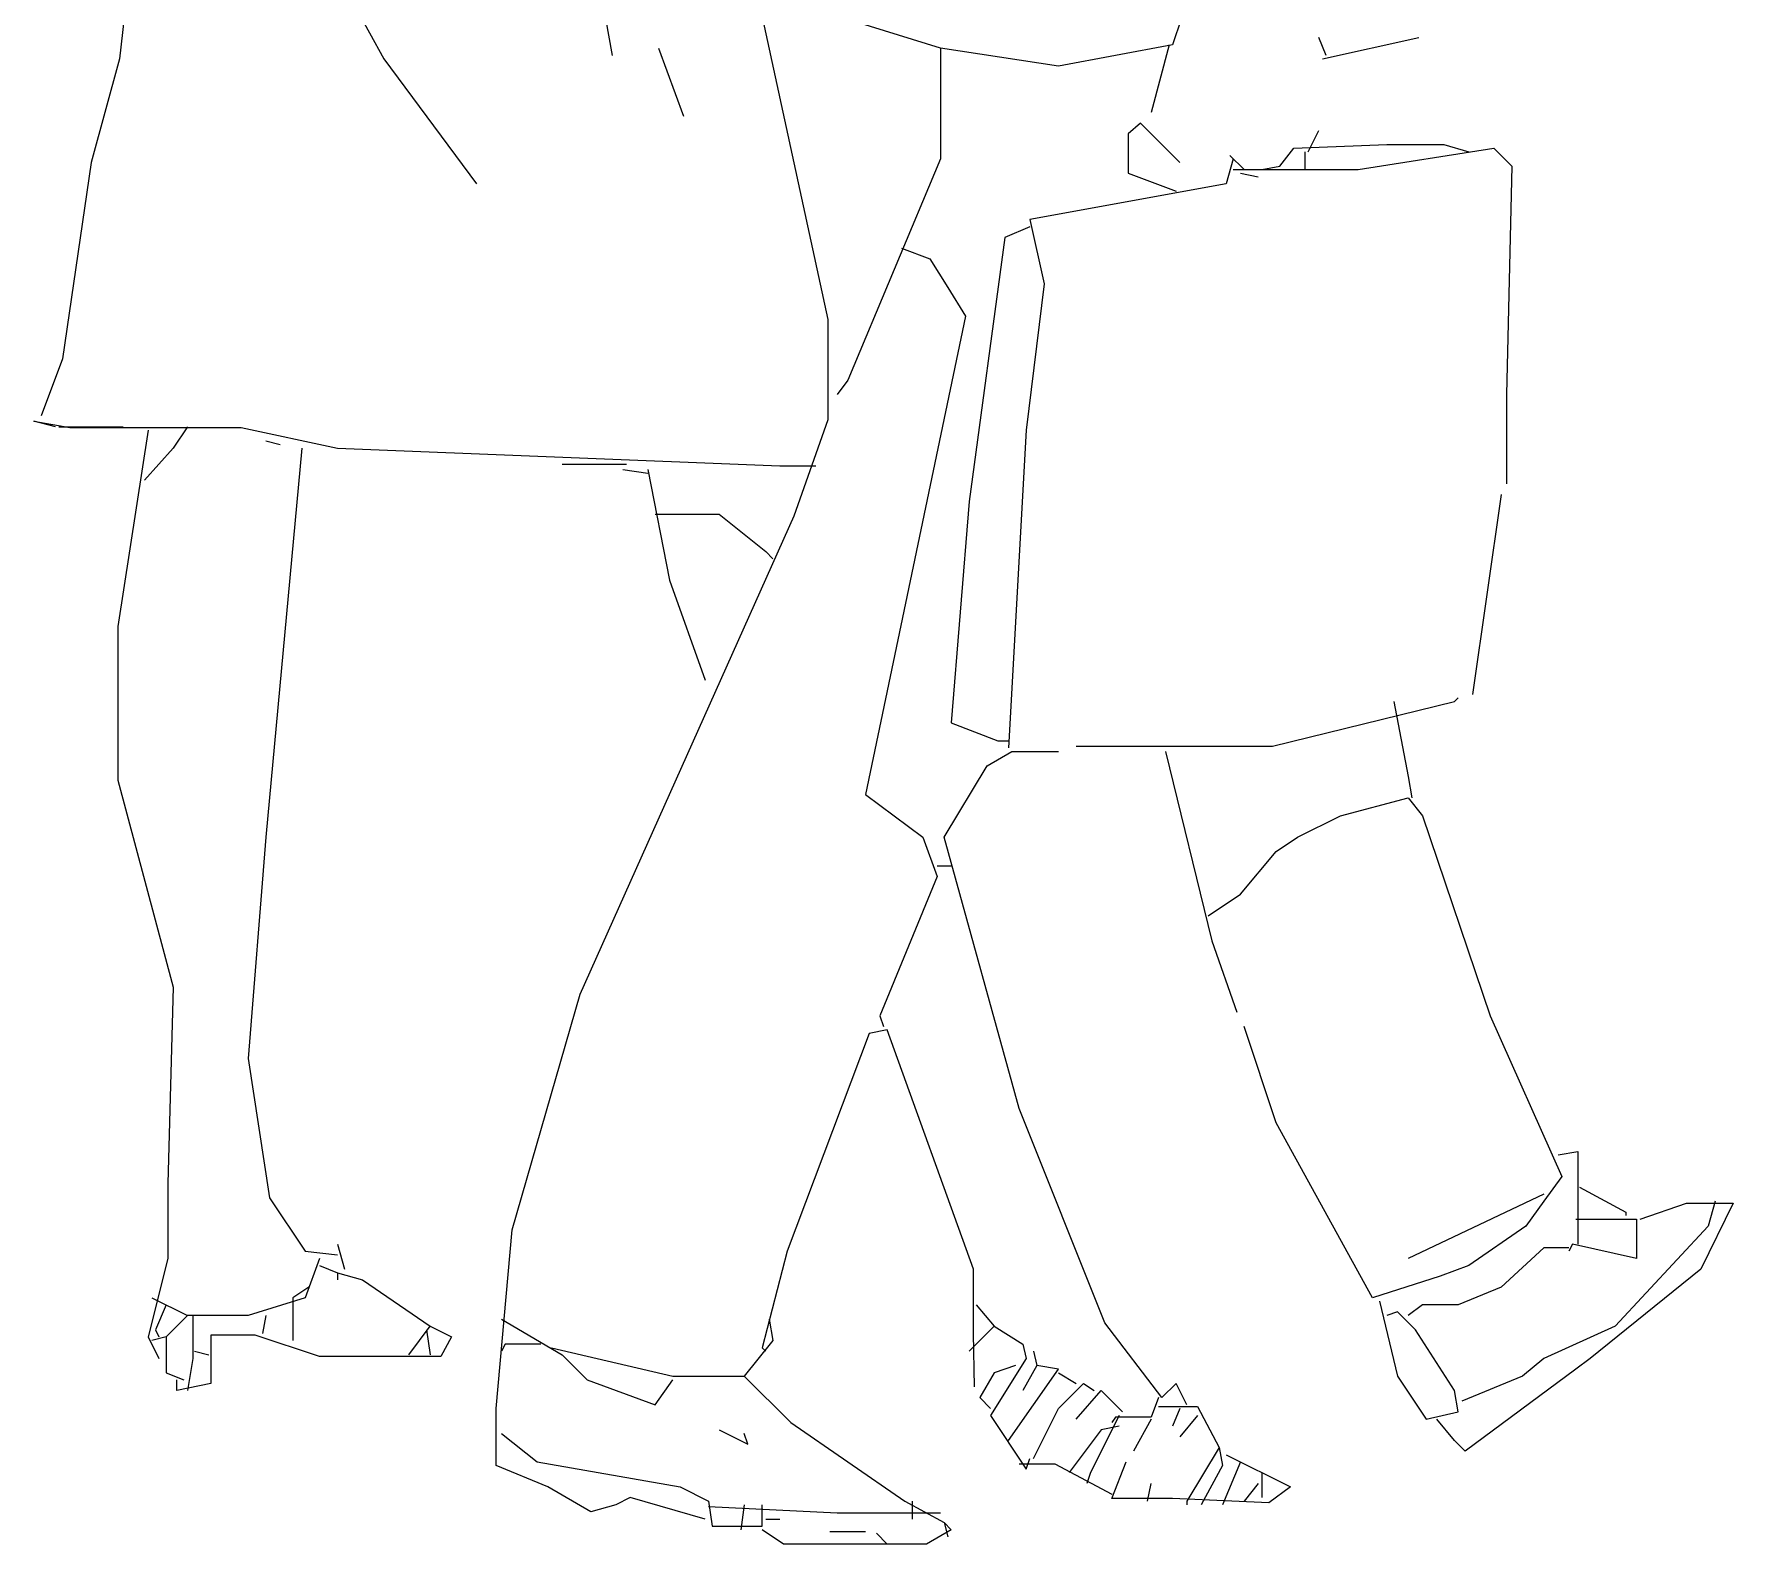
# Model space of a CAD drawing. Header units: millimetres. Extents: x 235.1 to 282.7, y 315.1 to 404.4.
# Drawn here: x 235.08 to 282.68, y 315.05 to 357.35 of the extents above; entities that cross this region are included whole.
import ezdxf

# ---------------------------------------------------------------- set-up
doc = ezdxf.new("R2010")
doc.units = ezdxf.units.MM
doc.layers.add('Standard', color=7, linetype='Continuous')

msp = doc.modelspace()

# ---------------------------------------------------------------- linework, layer by layer
at = {"layer": 'Standard', "linetype": 'Continuous'}
for points in [[(245.58, 374.653), (245.88, 374.153), (247.63, 372.753), (247.63, 364.253), (248.08, 363.653), (248.68, 362.303), (250.28, 362.303), (251.28, 356.753)], [(245.58, 374.653), (245.88, 374.153), (247.63, 372.753), (247.63, 364.253), (248.08, 363.653), (248.68, 362.303), (250.28, 362.303), (251.28, 356.753)], [(245.58, 374.653), (245.88, 374.153), (247.63, 372.753), (247.63, 364.253), (248.08, 363.653), (248.68, 362.303), (250.28, 362.303), (251.28, 356.753)], [(241.78, 368.353), (242.18, 363.453), (243.68, 358.853), (244.88, 356.653), (247.48, 353.153)], [(241.78, 368.353), (242.18, 363.453), (243.68, 358.853), (244.88, 356.653), (247.48, 353.153)], [(238.58, 366.353), (237.48, 356.653), (236.68, 353.753), (235.88, 348.253), (235.28, 346.653)], [(238.58, 366.353), (237.48, 356.653), (236.68, 353.753), (235.88, 348.253), (235.28, 346.653)], [(238.58, 366.353), (237.48, 356.653), (236.68, 353.753), (235.88, 348.253), (235.28, 346.653)], [(238.58, 366.353), (237.48, 356.653), (236.68, 353.753), (235.88, 348.253), (235.28, 346.653)], [(238.58, 366.353), (237.48, 356.653), (236.68, 353.753), (235.88, 348.253), (235.28, 346.653)], [(267.48, 358.553), (266.98, 357.053), (263.78, 356.453), (260.48, 356.953), (256.28, 358.253)], [(267.48, 358.553), (266.98, 357.053), (263.78, 356.453), (260.48, 356.953), (256.28, 358.253)], [(267.48, 358.553), (266.98, 357.053), (263.78, 356.453), (260.48, 356.953), (256.28, 358.253)], [(253.88, 315.753), (251.78, 316.353), (251.38, 316.153), (250.68, 315.953), (249.48, 316.653), (248.03, 317.253), (248.03, 318.853), (248.48, 323.853), (250.38, 330.453), (256.38, 343.853), (257.33, 346.553), (257.33, 349.353), (255.38, 358.353), (256.28, 358.253), (256.38, 358.353)], [(253.88, 315.753), (251.78, 316.353), (251.38, 316.153), (250.68, 315.953), (249.48, 316.653), (248.03, 317.253), (248.03, 318.853), (248.48, 323.853), (250.38, 330.453), (256.38, 343.853), (257.33, 346.553), (257.33, 349.353), (255.38, 358.353), (256.28, 358.253), (256.38, 358.353)], [(266.88, 357.053), (266.38, 355.153)], [(266.88, 357.053), (266.38, 355.153)], [(266.88, 357.053), (266.38, 355.153)], [(266.88, 357.053), (266.38, 355.153)], [(266.88, 357.053), (266.38, 355.153)], [(266.88, 357.053), (266.38, 355.153)], [(266.88, 357.053), (266.38, 355.153)], [(266.88, 357.053), (266.38, 355.153)], [(271.28, 356.753), (271.08, 357.253)], [(271.18, 356.653), (273.88, 357.253)], [(271.18, 356.653), (273.88, 357.253)], [(252.58, 356.953), (253.28, 355.053)], [(252.58, 356.953), (253.28, 355.053)], [(260.48, 356.953), (260.48, 353.853), (257.88, 347.653), (257.58, 347.253)], [(260.48, 356.953), (260.48, 353.853), (257.88, 347.653), (257.58, 347.253)], [(260.48, 356.953), (260.48, 353.853), (257.88, 347.653), (257.58, 347.253)], [(260.48, 356.953), (260.48, 353.853), (257.88, 347.653), (257.58, 347.253)], [(260.48, 356.953), (260.48, 353.853), (257.88, 347.653), (257.58, 347.253)], [(260.48, 356.953), (260.48, 353.853), (257.88, 347.653), (257.58, 347.253)], [(260.48, 356.953), (260.48, 353.853), (257.88, 347.653), (257.58, 347.253)], [(267.18, 353.753), (266.08, 354.853), (265.73, 354.553), (265.73, 353.453), (267.08, 352.953)], [(267.18, 353.753), (266.08, 354.853), (265.73, 354.553), (265.73, 353.453), (267.08, 352.953)], [(270.78, 354.053), (271.08, 354.653)], [(270.78, 354.053), (271.08, 354.653)], [(268.68, 353.553), (272.18, 353.553), (275.98, 354.153), (276.48, 353.653), (276.33, 347.253), (276.33, 344.753)], [(268.68, 353.553), (272.18, 353.553), (275.98, 354.153), (276.48, 353.653), (276.33, 347.253), (276.33, 344.753)], [(268.68, 353.553), (272.18, 353.553), (275.98, 354.153), (276.48, 353.653), (276.33, 347.253), (276.33, 344.753)], [(268.68, 353.553), (272.18, 353.553), (275.98, 354.153), (276.48, 353.653), (276.33, 347.253), (276.33, 344.753)], [(268.68, 353.553), (272.18, 353.553), (275.98, 354.153), (276.48, 353.653), (276.33, 347.253), (276.33, 344.753)], [(269.48, 353.553), (269.98, 353.653), (270.38, 354.153), (272.98, 354.253), (274.58, 354.253), (275.28, 354.053)], [(269.48, 353.553), (269.98, 353.653), (270.38, 354.153), (272.98, 354.253), (274.58, 354.253), (275.28, 354.053)], [(268.68, 353.853), (268.48, 353.153), (262.98, 352.153), (263.38, 350.353), (262.88, 346.253), (262.38, 337.353)], [(268.58, 353.953), (268.98, 353.553)], [(268.58, 353.953), (268.98, 353.553)], [(270.68, 354.053), (270.68, 353.553)], [(270.68, 354.053), (270.68, 353.553)], [(268.88, 353.453), (269.38, 353.353)], [(268.88, 353.453), (269.38, 353.353)], [(268.88, 353.453), (269.38, 353.353)], [(268.88, 353.453), (269.38, 353.353)], [(262.98, 351.953), (262.28, 351.653), (261.28, 344.253), (260.78, 338.053), (262.08, 337.553), (262.38, 337.553)], [(259.38, 351.353), (260.18, 351.053), (260.68, 350.253), (261.18, 349.453), (258.38, 336.053), (259.98, 334.853), (260.38, 333.753), (258.78, 329.853), (258.88, 329.553)], [(259.38, 351.353), (260.18, 351.053), (260.68, 350.253), (261.18, 349.453), (258.38, 336.053), (259.98, 334.853), (260.38, 333.753), (258.78, 329.853), (258.88, 329.553)], [(259.38, 351.353), (260.18, 351.053), (260.68, 350.253), (261.18, 349.453), (258.38, 336.053), (259.98, 334.853), (260.38, 333.753), (258.78, 329.853), (258.88, 329.553)], [(259.38, 351.353), (260.18, 351.053), (260.68, 350.253), (261.18, 349.453), (258.38, 336.053), (259.98, 334.853), (260.38, 333.753), (258.78, 329.853), (258.88, 329.553)], [(259.38, 351.353), (260.18, 351.053), (260.68, 350.253), (261.18, 349.453), (258.38, 336.053), (259.98, 334.853), (260.38, 333.753), (258.78, 329.853), (258.88, 329.553)], [(259.38, 351.353), (260.18, 351.053), (260.68, 350.253), (261.18, 349.453), (258.38, 336.053), (259.98, 334.853), (260.38, 333.753), (258.78, 329.853), (258.88, 329.553)], [(259.38, 351.353), (260.18, 351.053), (260.68, 350.253), (261.18, 349.453), (258.38, 336.053), (259.98, 334.853), (260.38, 333.753), (258.78, 329.853), (258.88, 329.553)], [(259.38, 351.353), (260.18, 351.053), (260.68, 350.253), (261.18, 349.453), (258.38, 336.053), (259.98, 334.853), (260.38, 333.753), (258.78, 329.853), (258.88, 329.553)], [(259.38, 351.353), (260.18, 351.053), (260.68, 350.253), (261.18, 349.453), (258.38, 336.053), (259.98, 334.853), (260.38, 333.753), (258.78, 329.853), (258.88, 329.553)], [(235.68, 346.353), (235.08, 346.503), (236.08, 346.328), (240.88, 346.328), (243.58, 345.753), (255.98, 345.253), (256.98, 345.253)], [(235.68, 346.353), (235.08, 346.503), (236.08, 346.328), (240.88, 346.328), (243.58, 345.753), (255.98, 345.253), (256.98, 345.253)], [(235.68, 346.353), (235.08, 346.503), (236.08, 346.328), (240.88, 346.328), (243.58, 345.753), (255.98, 345.253), (256.98, 345.253)], [(235.78, 346.353), (237.58, 346.353)], [(235.78, 346.353), (237.58, 346.353)], [(235.78, 346.353), (237.58, 346.353)], [(235.78, 346.353), (237.58, 346.353)], [(235.78, 346.353), (237.58, 346.353)], [(238.28, 346.253), (237.43, 340.753), (237.43, 336.453), (238.98, 330.653), (238.83, 325.153), (238.83, 323.053), (238.28, 320.853), (238.58, 320.253)], [(238.28, 346.253), (237.43, 340.753), (237.43, 336.453), (238.98, 330.653), (238.83, 325.153), (238.83, 323.053), (238.28, 320.853), (238.58, 320.253)], [(239.38, 346.353), (238.98, 345.753), (238.18, 344.853)], [(242.58, 345.753), (241.58, 334.853), (241.08, 328.653), (241.68, 324.753), (242.68, 323.253), (243.58, 323.153)], [(242.58, 345.753), (241.58, 334.853), (241.08, 328.653), (241.68, 324.753), (242.68, 323.253), (243.58, 323.153)], [(242.58, 345.753), (241.58, 334.853), (241.08, 328.653), (241.68, 324.753), (242.68, 323.253), (243.58, 323.153)], [(242.58, 345.753), (241.58, 334.853), (241.08, 328.653), (241.68, 324.753), (242.68, 323.253), (243.58, 323.153)], [(241.58, 345.953), (241.98, 345.853)], [(241.58, 345.953), (241.98, 345.853)], [(249.88, 345.303), (251.68, 345.303)], [(249.88, 345.303), (251.68, 345.303)], [(249.88, 345.303), (251.68, 345.303)], [(249.88, 345.303), (251.68, 345.303)], [(249.88, 345.303), (251.68, 345.303)], [(251.58, 345.153), (252.28, 345.053)], [(252.28, 345.153), (252.88, 342.053), (253.88, 339.253)], [(276.18, 344.453), (275.38, 338.853)], [(276.18, 344.453), (275.38, 338.853)], [(276.18, 344.453), (275.38, 338.853)], [(276.18, 344.453), (275.38, 338.853)], [(252.48, 343.903), (254.28, 343.903), (255.58, 342.853), (255.78, 342.653)], [(264.28, 337.403), (269.78, 337.403), (274.88, 338.653), (274.98, 338.753)], [(264.28, 337.403), (269.78, 337.403), (274.88, 338.653), (274.98, 338.753)], [(264.28, 337.403), (269.78, 337.403), (274.88, 338.653), (274.98, 338.753)], [(264.28, 337.403), (269.78, 337.403), (274.88, 338.653), (274.98, 338.753)], [(264.28, 337.403), (269.78, 337.403), (274.88, 338.653), (274.98, 338.753)], [(273.18, 338.653), (273.58, 336.553), (273.68, 335.953)], [(273.18, 338.653), (273.58, 336.553), (273.68, 335.953)], [(273.18, 338.653), (273.58, 336.553), (273.68, 335.953)], [(267.38, 318.953), (267.08, 319.553), (266.68, 319.153), (265.08, 321.253), (262.68, 327.253), (260.58, 334.853), (261.78, 336.853), (262.48, 337.253), (263.78, 337.253)], [(266.78, 337.253), (268.08, 331.953), (268.78, 329.953)], [(266.78, 337.253), (268.08, 331.953), (268.78, 329.953)], [(266.78, 337.253), (268.08, 331.953), (268.78, 329.953)], [(266.78, 337.253), (268.08, 331.953), (268.78, 329.953)], [(266.78, 337.253), (268.08, 331.953), (268.78, 329.953)], [(266.78, 337.253), (268.08, 331.953), (268.78, 329.953)], [(267.98, 332.653), (268.88, 333.253), (269.88, 334.453), (270.48, 334.853), (271.68, 335.453), (273.58, 335.953), (273.98, 335.453), (275.88, 329.853), (277.88, 325.353), (277.38, 324.653), (276.88, 323.953), (275.28, 322.853), (274.48, 322.553), (272.58, 321.953), (269.88, 326.853), (268.98, 329.553)], [(267.98, 332.653), (268.88, 333.253), (269.88, 334.453), (270.48, 334.853), (271.68, 335.453), (273.58, 335.953), (273.98, 335.453), (275.88, 329.853), (277.88, 325.353), (277.38, 324.653), (276.88, 323.953), (275.28, 322.853), (274.48, 322.553), (272.58, 321.953), (269.88, 326.853), (268.98, 329.553)], [(267.98, 332.653), (268.88, 333.253), (269.88, 334.453), (270.48, 334.853), (271.68, 335.453), (273.58, 335.953), (273.98, 335.453), (275.88, 329.853), (277.88, 325.353), (277.38, 324.653), (276.88, 323.953), (275.28, 322.853), (274.48, 322.553), (272.58, 321.953), (269.88, 326.853), (268.98, 329.553)], [(267.98, 332.653), (268.88, 333.253), (269.88, 334.453), (270.48, 334.853), (271.68, 335.453), (273.58, 335.953), (273.98, 335.453), (275.88, 329.853), (277.88, 325.353), (277.38, 324.653), (276.88, 323.953), (275.28, 322.853), (274.48, 322.553), (272.58, 321.953), (269.88, 326.853), (268.98, 329.553)], [(267.98, 332.653), (268.88, 333.253), (269.88, 334.453), (270.48, 334.853), (271.68, 335.453), (273.58, 335.953), (273.98, 335.453), (275.88, 329.853), (277.88, 325.353), (277.38, 324.653), (276.88, 323.953), (275.28, 322.853), (274.48, 322.553), (272.58, 321.953), (269.88, 326.853), (268.98, 329.553)], [(260.38, 334.053), (260.78, 334.053)], [(261.43, 319.453), (261.405, 320.953), (261.405, 322.753), (258.98, 329.453), (258.48, 329.353), (256.18, 323.253), (255.48, 320.553), (255.58, 320.453)], [(261.43, 319.453), (261.405, 320.953), (261.405, 322.753), (258.98, 329.453), (258.48, 329.353), (256.18, 323.253), (255.48, 320.553), (255.58, 320.453)], [(261.43, 319.453), (261.405, 320.953), (261.405, 322.753), (258.98, 329.453), (258.48, 329.353), (256.18, 323.253), (255.48, 320.553), (255.58, 320.453)], [(261.43, 319.453), (261.405, 320.953), (261.405, 322.753), (258.98, 329.453), (258.48, 329.353), (256.18, 323.253), (255.48, 320.553), (255.58, 320.453)], [(261.43, 319.453), (261.405, 320.953), (261.405, 322.753), (258.98, 329.453), (258.48, 329.353), (256.18, 323.253), (255.48, 320.553), (255.58, 320.453)], [(261.43, 319.453), (261.405, 320.953), (261.405, 322.753), (258.98, 329.453), (258.48, 329.353), (256.18, 323.253), (255.48, 320.553), (255.58, 320.453)], [(277.78, 325.953), (278.33, 326.053), (278.33, 323.453)], [(277.78, 325.953), (278.33, 326.053), (278.33, 323.453)], [(277.78, 325.953), (278.33, 326.053), (278.33, 323.453)], [(277.38, 324.853), (273.58, 323.053)], [(282.18, 324.653), (281.98, 323.953), (279.38, 321.153), (277.38, 320.253), (276.78, 319.753), (275.08, 319.053)], [(278.38, 325.053), (279.68, 324.353), (279.68, 324.253)], [(278.38, 325.053), (279.68, 324.353), (279.68, 324.253)], [(278.38, 325.053), (279.68, 324.353), (279.68, 324.253)], [(278.38, 325.053), (279.68, 324.353), (279.68, 324.253)], [(278.38, 325.053), (279.68, 324.353), (279.68, 324.253)], [(278.38, 325.053), (279.68, 324.353), (279.68, 324.253)], [(278.38, 325.053), (279.68, 324.353), (279.68, 324.253)], [(278.38, 325.053), (279.68, 324.353), (279.68, 324.253)], [(278.38, 325.053), (279.68, 324.353), (279.68, 324.253)], [(278.38, 325.053), (279.68, 324.353), (279.68, 324.253)], [(280.08, 324.153), (281.38, 324.603), (282.68, 324.603), (281.78, 322.753), (278.68, 320.253), (278.28, 319.953), (275.18, 317.653), (274.88, 317.953), (274.38, 318.553)], [(278.28, 324.153), (279.98, 324.153), (279.98, 323.053), (278.18, 323.453), (278.08, 323.253)], [(278.28, 324.153), (279.98, 324.153), (279.98, 323.053), (278.18, 323.453), (278.08, 323.253)], [(278.28, 324.153), (279.98, 324.153), (279.98, 323.053), (278.18, 323.453), (278.08, 323.253)], [(278.28, 324.153), (279.98, 324.153), (279.98, 323.053), (278.18, 323.453), (278.08, 323.253)], [(278.28, 324.153), (279.98, 324.153), (279.98, 323.053), (278.18, 323.453), (278.08, 323.253)], [(278.28, 324.153), (279.98, 324.153), (279.98, 323.053), (278.18, 323.453), (278.08, 323.253)], [(243.58, 323.453), (243.78, 322.753)], [(243.58, 323.453), (243.78, 322.753)], [(278.08, 323.353), (277.38, 323.353), (276.18, 322.253), (274.98, 321.753), (273.98, 321.753), (273.58, 321.453)], [(278.08, 323.353), (277.38, 323.353), (276.18, 322.253), (274.98, 321.753), (273.98, 321.753), (273.58, 321.453)], [(278.08, 323.353), (277.38, 323.353), (276.18, 322.253), (274.98, 321.753), (273.98, 321.753), (273.58, 321.453)], [(278.08, 323.353), (277.38, 323.353), (276.18, 322.253), (274.98, 321.753), (273.98, 321.753), (273.58, 321.453)], [(278.08, 323.353), (277.38, 323.353), (276.18, 322.253), (274.98, 321.753), (273.98, 321.753), (273.58, 321.453)], [(278.08, 323.353), (277.38, 323.353), (276.18, 322.253), (274.98, 321.753), (273.98, 321.753), (273.58, 321.453)], [(278.08, 323.353), (277.38, 323.353), (276.18, 322.253), (274.98, 321.753), (273.98, 321.753), (273.58, 321.453)], [(243.08, 323.053), (242.68, 321.953), (241.08, 321.453), (239.38, 321.453), (238.78, 320.853), (238.38, 320.753)], [(243.08, 323.053), (242.68, 321.953), (241.08, 321.453), (239.38, 321.453), (238.78, 320.853), (238.38, 320.753)], [(243.08, 323.053), (242.68, 321.953), (241.08, 321.453), (239.38, 321.453), (238.78, 320.853), (238.38, 320.753)], [(243.08, 323.053), (242.68, 321.953), (241.08, 321.453), (239.38, 321.453), (238.78, 320.853), (238.38, 320.753)], [(243.08, 322.853), (243.58, 322.653), (243.58, 322.453)], [(243.08, 322.853), (243.58, 322.653), (243.58, 322.453)], [(243.08, 322.853), (243.58, 322.653), (243.58, 322.453)], [(243.08, 322.853), (243.58, 322.653), (243.58, 322.453)], [(243.08, 322.853), (243.58, 322.653), (243.58, 322.453)], [(243.08, 322.853), (243.58, 322.653), (243.58, 322.453)], [(243.08, 322.853), (243.58, 322.653), (243.58, 322.453)], [(243.08, 322.853), (243.58, 322.653), (243.58, 322.453)], [(243.08, 322.853), (243.58, 322.653), (243.58, 322.453)], [(242.78, 322.253), (242.33, 321.953), (242.33, 320.753)], [(242.78, 322.253), (242.33, 321.953), (242.33, 320.753)], [(242.78, 322.253), (242.33, 321.953), (242.33, 320.753)], [(243.58, 322.653), (244.28, 322.453), (246.18, 321.153)], [(243.58, 322.653), (244.28, 322.453), (246.18, 321.153)], [(243.58, 322.653), (244.28, 322.453), (246.18, 321.153)], [(243.58, 322.653), (244.28, 322.453), (246.18, 321.153)], [(243.58, 322.653), (244.28, 322.453), (246.18, 321.153)], [(243.58, 322.653), (244.28, 322.453), (246.18, 321.153)], [(238.38, 321.953), (239.38, 321.453)], [(238.38, 321.953), (239.38, 321.453)], [(238.38, 321.953), (239.38, 321.453)], [(272.78, 321.853), (273.28, 319.753), (274.08, 318.553), (274.98, 318.753), (274.88, 319.353), (273.78, 321.053), (273.28, 321.553), (272.98, 321.453)], [(272.78, 321.853), (273.28, 319.753), (274.08, 318.553), (274.98, 318.753), (274.88, 319.353), (273.78, 321.053), (273.28, 321.553), (272.98, 321.453)], [(272.78, 321.853), (273.28, 319.753), (274.08, 318.553), (274.98, 318.753), (274.88, 319.353), (273.78, 321.053), (273.28, 321.553), (272.98, 321.453)], [(272.78, 321.853), (273.28, 319.753), (274.08, 318.553), (274.98, 318.753), (274.88, 319.353), (273.78, 321.053), (273.28, 321.553), (272.98, 321.453)], [(272.78, 321.853), (273.28, 319.753), (274.08, 318.553), (274.98, 318.753), (274.88, 319.353), (273.78, 321.053), (273.28, 321.553), (272.98, 321.453)], [(238.78, 321.753), (238.48, 321.053), (238.58, 320.853)], [(238.78, 321.753), (238.48, 321.053), (238.58, 320.853)], [(239.53, 321.453), (239.53, 320.253), (239.38, 319.353)], [(239.53, 321.453), (239.53, 320.253), (239.38, 319.353)], [(239.53, 321.453), (239.53, 320.253), (239.38, 319.353)], [(239.53, 321.453), (239.53, 320.253), (239.38, 319.353)], [(239.53, 321.453), (239.53, 320.253), (239.38, 319.353)], [(241.58, 321.453), (241.48, 320.953)], [(248.18, 321.353), (249.88, 320.353), (250.58, 319.653), (252.48, 318.953), (252.98, 319.653)], [(255.68, 321.353), (255.78, 320.753), (254.98, 319.753), (256.28, 318.454), (259.48, 316.253), (260.58, 315.653), (260.68, 315.253)], [(255.68, 321.353), (255.78, 320.753), (254.98, 319.753), (256.28, 318.454), (259.48, 316.253), (260.58, 315.653), (260.68, 315.253)], [(261.48, 321.753), (261.98, 321.153), (261.28, 320.453)], [(261.48, 321.753), (261.98, 321.153), (261.28, 320.453)], [(238.78, 320.853), (238.78, 319.853), (239.28, 319.653)], [(238.78, 320.853), (238.78, 319.853), (239.28, 319.653)], [(245.58, 320.353), (246.18, 321.153), (246.78, 320.853), (246.48, 320.303), (243.08, 320.303), (241.28, 320.903), (240.03, 320.903), (240.03, 319.553), (239.08, 319.353), (239.08, 319.653)], [(245.58, 320.353), (246.18, 321.153), (246.78, 320.853), (246.48, 320.303), (243.08, 320.303), (241.28, 320.903), (240.03, 320.903), (240.03, 319.553), (239.08, 319.353), (239.08, 319.653)], [(246.08, 321.053), (246.18, 320.353)], [(246.08, 321.053), (246.18, 320.353)], [(261.98, 321.153), (262.78, 320.653), (262.88, 320.253), (261.88, 318.653), (262.88, 317.153), (262.98, 317.453)], [(261.98, 321.153), (262.78, 320.653), (262.88, 320.253), (261.88, 318.653), (262.88, 317.153), (262.98, 317.453)], [(239.58, 320.453), (239.98, 320.353)], [(239.58, 320.453), (239.98, 320.353)], [(239.58, 320.453), (239.98, 320.353)], [(239.58, 320.453), (239.98, 320.353)], [(239.58, 320.453), (239.98, 320.353)], [(239.58, 320.453), (239.98, 320.353)], [(249.28, 320.653), (248.28, 320.653), (248.18, 320.453)], [(249.58, 320.553), (252.98, 319.753), (254.98, 319.753)], [(249.58, 320.553), (252.98, 319.753), (254.98, 319.753)], [(249.58, 320.553), (252.98, 319.753), (254.98, 319.753)], [(249.58, 320.553), (252.98, 319.753), (254.98, 319.753)], [(249.58, 320.553), (252.98, 319.753), (254.98, 319.753)], [(249.58, 320.553), (252.98, 319.753), (254.98, 319.753)], [(249.58, 320.553), (252.98, 319.753), (254.98, 319.753)], [(249.58, 320.553), (252.98, 319.753), (254.98, 319.753)], [(249.58, 320.553), (252.98, 319.753), (254.98, 319.753)], [(263.08, 320.453), (263.18, 320.053)], [(263.08, 320.453), (263.18, 320.053)], [(263.08, 320.453), (263.18, 320.053)], [(262.58, 320.053), (261.98, 319.853), (261.58, 319.153), (261.88, 318.853)], [(262.58, 320.053), (261.98, 319.853), (261.58, 319.153), (261.88, 318.853)], [(262.58, 320.053), (261.98, 319.853), (261.58, 319.153), (261.88, 318.853)], [(262.38, 317.953), (263.78, 319.953), (263.18, 320.053), (262.78, 319.353)], [(263.08, 317.453), (263.78, 318.853), (264.48, 319.553), (264.78, 319.353)], [(263.08, 317.453), (263.78, 318.853), (264.48, 319.553), (264.78, 319.353)], [(263.08, 317.453), (263.78, 318.853), (264.48, 319.553), (264.78, 319.353)], [(263.08, 317.453), (263.78, 318.853), (264.48, 319.553), (264.78, 319.353)], [(263.78, 319.853), (264.28, 319.553)], [(264.28, 318.553), (264.98, 319.353), (265.58, 318.753)], [(264.28, 318.553), (264.98, 319.353), (265.58, 318.753)], [(264.28, 318.553), (264.98, 319.353), (265.58, 318.753)], [(266.58, 319.153), (266.38, 318.603), (265.38, 318.603), (265.28, 318.454)], [(266.58, 319.153), (266.38, 318.603), (265.38, 318.603), (265.28, 318.454)], [(266.58, 319.153), (266.38, 318.603), (265.38, 318.603), (265.28, 318.454)], [(265.48, 318.653), (264.68, 317.053), (264.58, 316.753)], [(266.38, 318.553), (265.88, 317.653)], [(266.38, 318.553), (265.88, 317.653)], [(266.38, 318.553), (265.88, 317.653)], [(266.38, 318.553), (265.88, 317.653)], [(266.38, 318.553), (265.88, 317.653)], [(266.38, 318.553), (265.88, 317.653)], [(266.38, 318.553), (265.88, 317.653)], [(266.38, 318.553), (265.88, 317.653)], [(266.38, 318.553), (265.88, 317.653)], [(266.38, 318.553), (265.88, 317.653)], [(266.38, 318.553), (265.88, 317.653)], [(266.38, 318.553), (265.88, 317.653)], [(266.38, 318.553), (265.88, 317.653)], [(266.38, 318.553), (265.88, 317.653)], [(266.58, 318.903), (267.68, 318.903), (268.28, 317.753), (267.38, 316.253), (267.38, 316.153)], [(266.58, 318.903), (267.68, 318.903), (268.28, 317.753), (267.38, 316.253), (267.38, 316.153)], [(266.58, 318.903), (267.68, 318.903), (268.28, 317.753), (267.38, 316.253), (267.38, 316.153)], [(266.58, 318.903), (267.68, 318.903), (268.28, 317.753), (267.38, 316.253), (267.38, 316.153)], [(267.18, 318.853), (266.98, 318.353)], [(267.68, 318.653), (267.18, 318.053)], [(267.68, 318.653), (267.18, 318.053)], [(267.68, 318.653), (267.18, 318.053)], [(267.68, 318.653), (267.18, 318.053)], [(267.68, 318.653), (267.18, 318.053)], [(267.68, 318.653), (267.18, 318.053)], [(248.18, 318.153), (249.18, 317.353), (253.18, 316.653), (253.98, 316.253), (254.08, 315.553), (255.48, 315.553), (255.48, 316.153)], [(248.18, 318.153), (249.18, 317.353), (253.18, 316.653), (253.98, 316.253), (254.08, 315.553), (255.48, 315.553), (255.48, 316.153)], [(248.18, 318.153), (249.18, 317.353), (253.18, 316.653), (253.98, 316.253), (254.08, 315.553), (255.48, 315.553), (255.48, 316.153)], [(254.28, 318.253), (255.08, 317.853), (254.98, 318.153)], [(265.48, 318.353), (264.98, 318.253), (264.08, 317.053)], [(265.48, 318.353), (264.98, 318.253), (264.08, 317.053)], [(265.48, 318.353), (264.98, 318.253), (264.08, 317.053)], [(268.48, 317.553), (270.28, 316.653), (269.68, 316.203), (266.98, 316.328), (265.28, 316.328), (265.68, 317.353)], [(268.28, 317.753), (268.38, 317.253), (267.78, 316.153)], [(268.28, 317.753), (268.38, 317.253), (267.78, 316.153)], [(268.28, 317.753), (268.38, 317.253), (267.78, 316.153)], [(268.28, 317.753), (268.38, 317.253), (267.78, 316.153)], [(268.28, 317.753), (268.38, 317.253), (267.78, 316.153)], [(268.28, 317.753), (268.38, 317.253), (267.78, 316.153)], [(268.28, 317.753), (268.38, 317.253), (267.78, 316.153)], [(268.28, 317.753), (268.38, 317.253), (267.78, 316.153)], [(262.68, 317.303), (263.68, 317.303), (265.28, 316.453)], [(262.68, 317.303), (263.68, 317.303), (265.28, 316.453)], [(262.68, 317.303), (263.68, 317.303), (265.28, 316.453)], [(262.68, 317.303), (263.68, 317.303), (265.28, 316.453)], [(262.68, 317.303), (263.68, 317.303), (265.28, 316.453)], [(262.68, 317.303), (263.68, 317.303), (265.28, 316.453)], [(262.68, 317.303), (263.68, 317.303), (265.28, 316.453)], [(268.88, 317.353), (268.38, 316.153)], [(268.88, 317.353), (268.38, 316.153)], [(268.88, 317.353), (268.38, 316.153)], [(269.48, 317.053), (269.48, 316.353)], [(266.28, 316.253), (266.38, 316.753)], [(266.28, 316.253), (266.38, 316.753)], [(266.28, 316.253), (266.38, 316.753)], [(266.28, 316.253), (266.38, 316.753)], [(269.38, 316.753), (268.98, 316.253)], [(253.98, 316.103), (257.58, 315.928), (260.48, 315.928)], [(253.98, 316.103), (257.58, 315.928), (260.48, 315.928)], [(253.98, 316.103), (257.58, 315.928), (260.48, 315.928)], [(253.98, 316.103), (257.58, 315.928), (260.48, 315.928)], [(253.98, 316.103), (257.58, 315.928), (260.48, 315.928)], [(254.98, 316.153), (254.88, 315.454)], [(254.98, 316.153), (254.88, 315.454)], [(254.98, 316.153), (254.88, 315.454)], [(254.98, 316.153), (254.88, 315.454)], [(254.98, 316.153), (254.88, 315.454)], [(254.98, 316.153), (254.88, 315.454)], [(254.98, 316.153), (254.88, 315.454)], [(254.98, 316.153), (254.88, 315.454)], [(259.68, 316.253), (259.68, 315.753)], [(259.68, 316.253), (259.68, 315.753)], [(259.68, 316.253), (259.68, 315.753)], [(259.68, 316.253), (259.68, 315.753)], [(259.68, 316.253), (259.68, 315.753)], [(259.68, 316.253), (259.68, 315.753)], [(259.68, 316.253), (259.68, 315.753)], [(259.68, 316.253), (259.68, 315.753)], [(259.68, 316.253), (259.68, 315.753)], [(259.68, 316.253), (259.68, 315.753)], [(259.68, 316.253), (259.68, 315.753)], [(259.68, 316.253), (259.68, 315.753)], [(259.68, 316.253), (259.68, 315.753)], [(259.68, 316.253), (259.68, 315.753)], [(260.58, 315.653), (260.78, 315.454), (260.08, 315.053), (256.08, 315.053), (255.48, 315.454)], [(260.58, 315.653), (260.78, 315.454), (260.08, 315.053), (256.08, 315.053), (255.48, 315.454)], [(260.58, 315.653), (260.78, 315.454), (260.08, 315.053), (256.08, 315.053), (255.48, 315.454)], [(260.58, 315.653), (260.78, 315.454), (260.08, 315.053), (256.08, 315.053), (255.48, 315.454)], [(260.58, 315.653), (260.78, 315.454), (260.08, 315.053), (256.08, 315.053), (255.48, 315.454)], [(260.58, 315.653), (260.78, 315.454), (260.08, 315.053), (256.08, 315.053), (255.48, 315.454)], [(255.58, 315.753), (255.98, 315.753)], [(255.58, 315.753), (255.98, 315.753)], [(257.38, 315.403), (258.38, 315.403)], [(258.98, 315.053), (258.68, 315.353)], [(258.98, 315.053), (258.68, 315.353)], [(258.98, 315.053), (258.68, 315.353)], [(258.98, 315.053), (258.68, 315.353)], [(258.98, 315.053), (258.68, 315.353)]]:
    msp.add_lwpolyline(points, dxfattribs=at)

doc.saveas('drawing.dxf')
